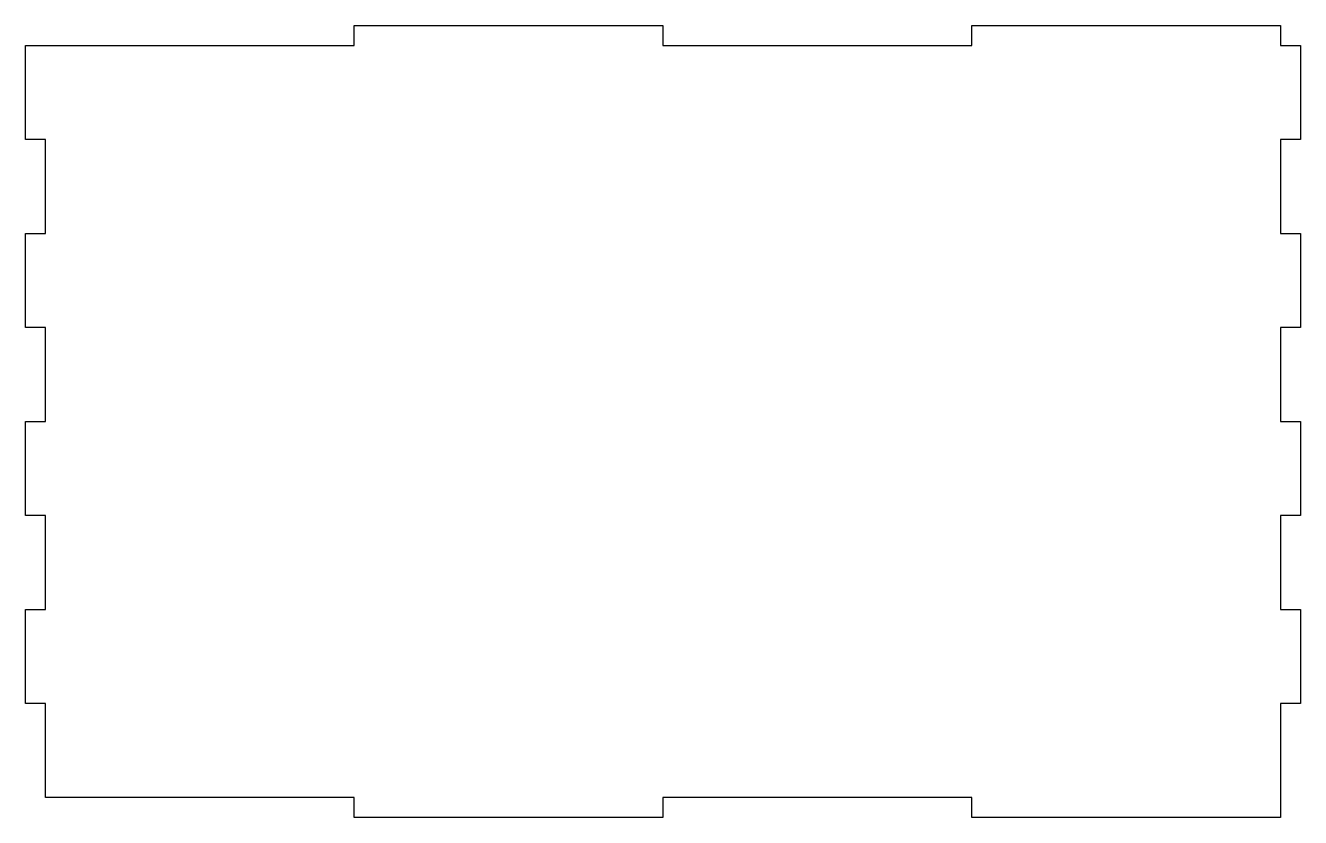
# Model space of a CAD drawing. Header units: millimetres. Extents: x -120 to 70, y 0 to 118.
import ezdxf

# ---------------------------------------------------------------- set-up
doc = ezdxf.new("R2010")
doc.units = ezdxf.units.MM
doc.layers.get('0').update_dxf_attribs({"linetype": 'CONTINUOUS'})

msp = doc.modelspace()

# ---------------------------------------------------------------- linework, layer by layer
msp.add_lwpolyline([(67, 17), (67, 0), (21, 0), (21, 3), (-25, 3), (-25, 0), (-71, 0), (-71, 3), (-117, 3), (-117, 17), (-120, 17), (-120, 31), (-117, 31), (-117, 45), (-120, 45), (-120, 59), (-117, 59), (-117, 73), (-120, 73), (-120, 87), (-117, 87), (-117, 101), (-120, 101), (-120, 115), (-71, 115), (-71, 118), (-25, 118), (-25, 115), (21, 115), (21, 118), (67, 118), (67, 115), (70, 115), (70, 101), (67, 101), (67, 87), (70, 87), (70, 73), (67, 73), (67, 59), (70, 59), (70, 45), (67, 45), (67, 31), (70, 31), (70, 17)], close=True)

doc.saveas('drawing.dxf')
